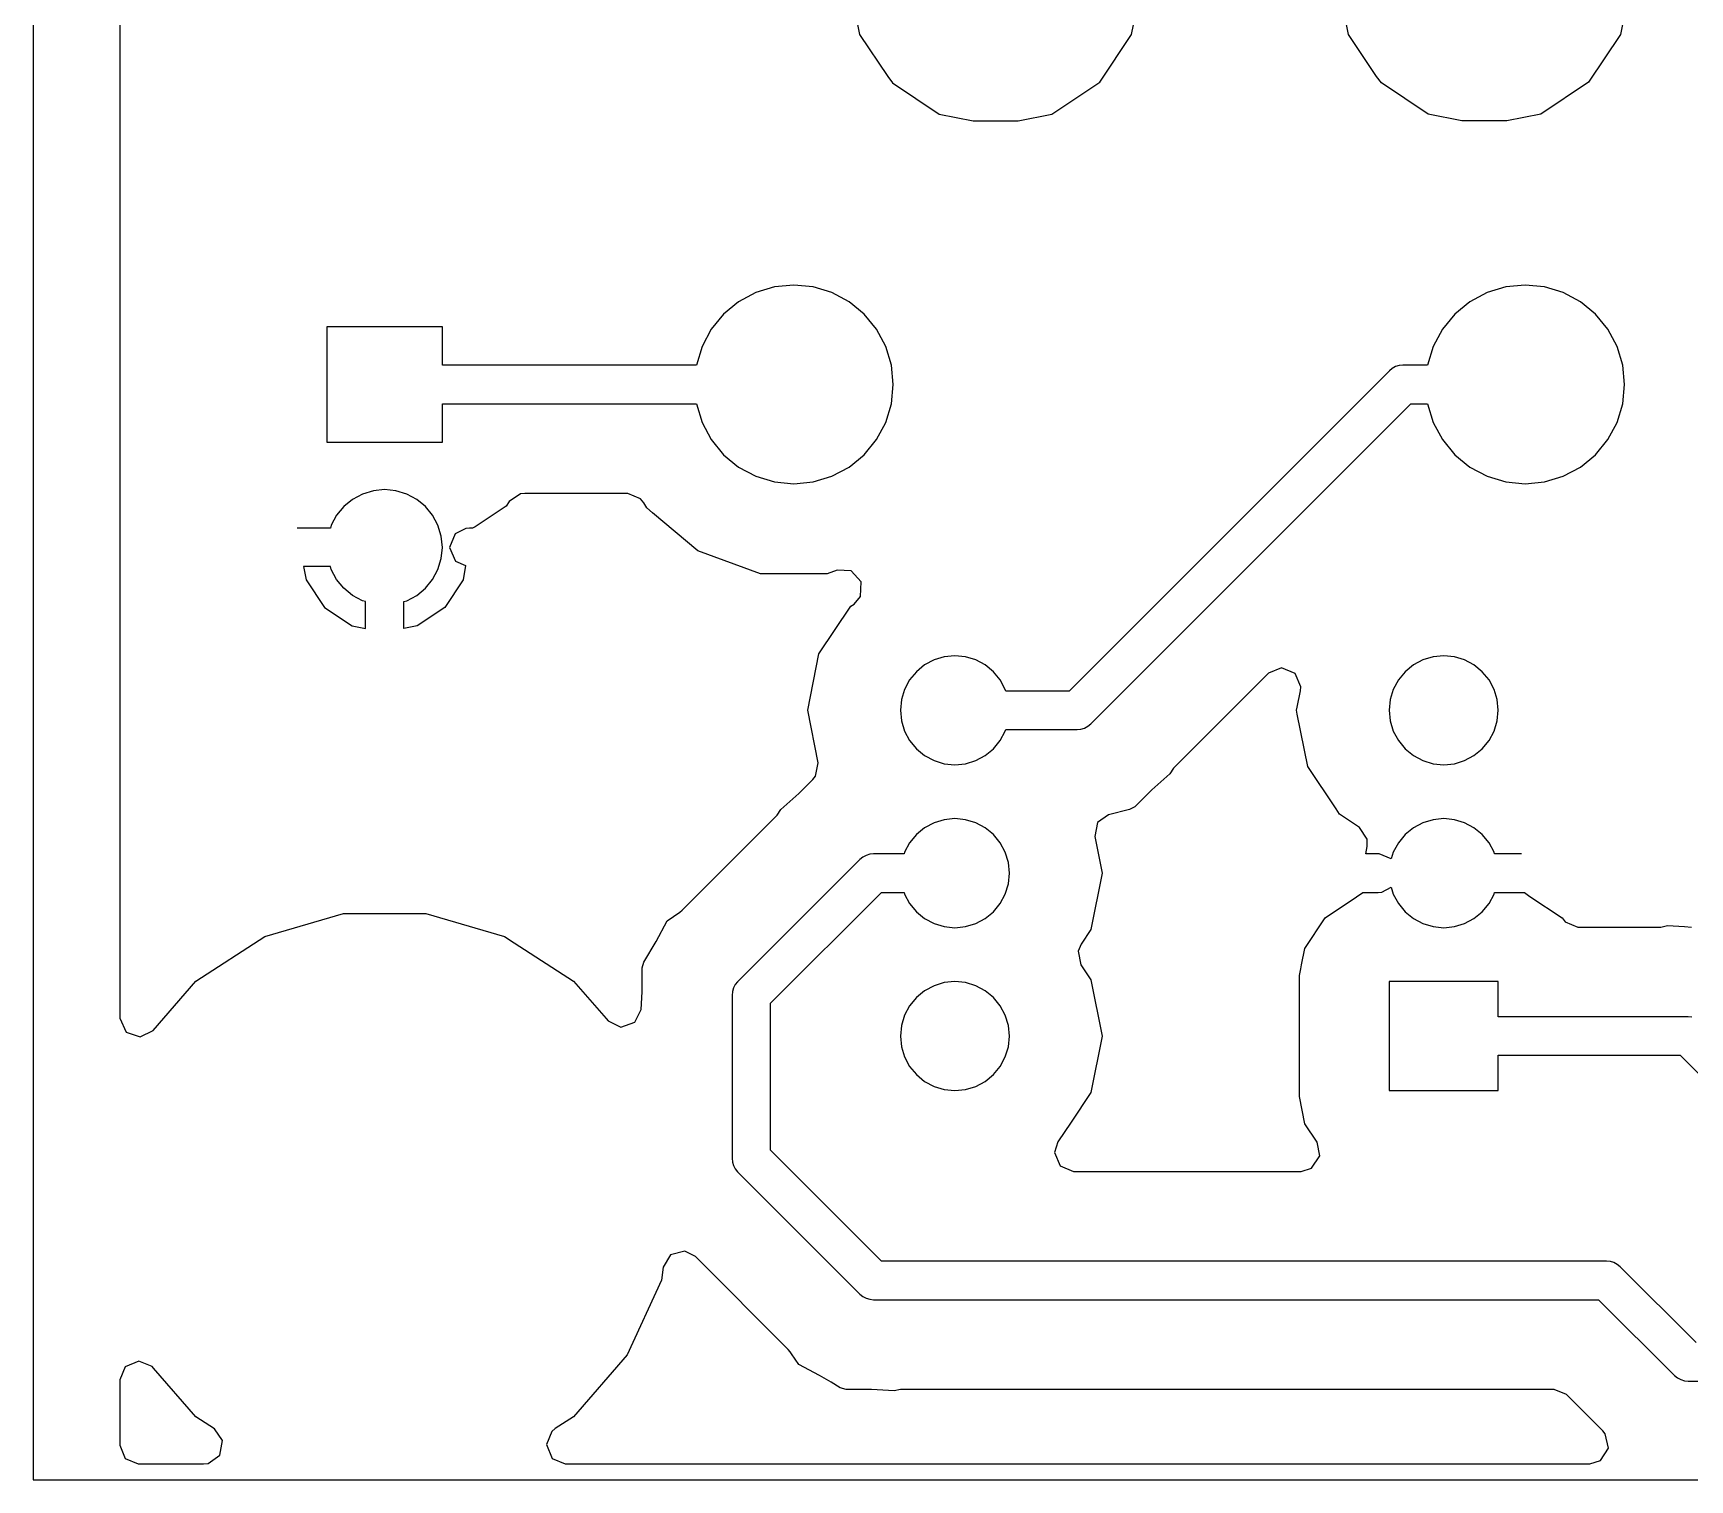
# Model space of a CAD drawing. Extents: x 48.5 to 131.2, y 2.2 to 58.3.
# Drawn here: x 48.49 to 74.32, y 2.24 to 24.8 of the extents above; entities that cross this region are included whole.
import ezdxf

# ---------------------------------------------------------------- set-up
doc = ezdxf.new("R2010")
doc.units = 0
doc.header["$LTSCALE"] = 0.000394
doc.layers.add('PLAN_1', color=7, linetype='CONTINUOUS')

msp = doc.modelspace()

# ---------------------------------------------------------------- linework, layer by layer
at = {"layer": 'PLAN_1', "color": 5}
for p, q in [((48.494991, 58.284996, 1.6), (48.494991, 2.24, 1.6)), ((48.494991, 2.24, 1.6), (131.209976, 2.24, 1.6))]:
    msp.add_line(p, q, dxfattribs=at)
at = {"layer": 'PLAN_1', "color": 1}
for p, q in [((49.845493, 29.066723, 0.06), (49.845493, 9.440681, 0.06)), ((65.619911, 24.7764, 0.06), (65.794579, 25.654503, 0.06)), ((61.235233, 25.504528, 0.06), (61.380066, 24.776407, 0.06)), ((69.000069, 24.7764, 0.06), (68.853355, 25.514002, 0.06)), ((73.370949, 25.435158, 0.06), (73.239914, 24.7764, 0.06)), ((61.380066, 24.776407, 0.06), (61.818733, 24.119894, 0.06)), ((65.122513, 24.031984, 0.06), (65.619911, 24.7764, 0.06)), ((69.438774, 24.119833, 0.06), (69.000069, 24.7764, 0.06)), ((73.239914, 24.7764, 0.06), (72.742508, 24.031981, 0.06)), ((61.818733, 24.119894, 0.06), (61.892956, 24.021639, 0.06)), ((61.892956, 24.021639, 0.06), (62.621883, 23.53458, 0.06)), ((64.37809, 23.53458, 0.06), (65.122513, 24.031984, 0.06)), ((69.512939, 24.021646, 0.06), (69.438774, 24.119833, 0.06)), ((70.241882, 23.534582, 0.06), (69.512939, 24.021646, 0.06)), ((72.742508, 24.031981, 0.06), (71.9981, 23.534582, 0.06)), ((62.621883, 23.53458, 0.06), (63.150166, 23.429501, 0.06)), ((63.849815, 23.429501, 0.06), (64.37809, 23.53458, 0.06)), ((70.770172, 23.429501, 0.06), (70.241882, 23.534582, 0.06)), ((71.9981, 23.534582, 0.06), (71.46981, 23.429501, 0.06)), ((63.150166, 23.429501, 0.06), (63.849815, 23.429501, 0.06)), ((71.46981, 23.429501, 0.06), (70.770172, 23.429501, 0.06)), ((59.761833, 20.751516, 0.06), (59.493858, 20.608282, 0.06)), ((60.052601, 20.839722, 0.06), (59.761833, 20.751516, 0.06)), ((60.354992, 20.869503, 0.06), (60.052601, 20.839722, 0.06)), ((60.657383, 20.839722, 0.06), (60.354992, 20.869503, 0.06)), ((60.948151, 20.751516, 0.06), (60.657383, 20.839722, 0.06)), ((61.216125, 20.608282, 0.06), (60.948151, 20.751516, 0.06)), ((71.161827, 20.751516, 0.06), (70.893852, 20.608282, 0.06)), ((71.452599, 20.839722, 0.06), (71.161827, 20.751516, 0.06)), ((71.75499, 20.869503, 0.06), (71.452599, 20.839722, 0.06)), ((72.057381, 20.839722, 0.06), (71.75499, 20.869503, 0.06)), ((72.348152, 20.751516, 0.06), (72.057381, 20.839722, 0.06)), ((72.616127, 20.608282, 0.06), (72.348152, 20.751516, 0.06)), ((59.258976, 20.41552, 0.06), (59.066216, 20.180637, 0.06)), ((59.493858, 20.608282, 0.06), (59.258976, 20.41552, 0.06)), ((61.451008, 20.41552, 0.06), (61.216125, 20.608282, 0.06)), ((61.643768, 20.180637, 0.06), (61.451008, 20.41552, 0.06)), ((70.658974, 20.41552, 0.06), (70.466209, 20.180637, 0.06)), ((70.893852, 20.608282, 0.06), (70.658974, 20.41552, 0.06)), ((72.851006, 20.41552, 0.06), (72.616127, 20.608282, 0.06)), ((73.04377, 20.180637, 0.06), (72.851006, 20.41552, 0.06)), ((54.874996, 20.219503, 0.06), (53.074993, 20.219503, 0.06)), ((53.074993, 20.219503, 0.06), (53.074993, 18.419504, 0.06)), ((54.874996, 19.619503, 0.06), (54.874996, 20.219503, 0.06)), ((59.066216, 20.180637, 0.06), (58.922977, 19.912663, 0.06)), ((61.787006, 19.912663, 0.06), (61.643768, 20.180637, 0.06)), ((70.466209, 20.180637, 0.06), (70.322975, 19.912663, 0.06)), ((73.187004, 19.912663, 0.06), (73.04377, 20.180637, 0.06)), ((58.922977, 19.912663, 0.06), (58.834774, 19.621893, 0.06)), ((61.87521, 19.621893, 0.06), (61.787006, 19.912663, 0.06)), ((70.322975, 19.912663, 0.06), (70.234772, 19.621893, 0.06)), ((73.275208, 19.621893, 0.06), (73.187004, 19.912663, 0.06)), ((58.834538, 19.619503, 0.06), (54.874996, 19.619503, 0.06)), ((58.834774, 19.621893, 0.06), (58.834538, 19.619503, 0.06)), ((61.904991, 19.319504, 0.06), (61.87521, 19.621893, 0.06)), ((69.637856, 19.531635, 0.06), (64.645721, 14.539503, 0.06)), ((69.683319, 19.568945, 0.06), (69.637856, 19.531635, 0.06)), ((69.735184, 19.596668, 0.06), (69.683319, 19.568945, 0.06)), ((69.791466, 19.613739, 0.06), (69.735184, 19.596668, 0.06)), ((69.849991, 19.619503, 0.06), (69.791466, 19.613739, 0.06)), ((70.234535, 19.619503, 0.06), (69.849991, 19.619503, 0.06)), ((70.234772, 19.621893, 0.06), (70.234535, 19.619503, 0.06)), ((73.304993, 19.319504, 0.06), (73.275208, 19.621893, 0.06)), ((61.87521, 19.017115, 0.06), (61.904991, 19.319504, 0.06)), ((73.275208, 19.017115, 0.06), (73.304993, 19.319504, 0.06)), ((54.874996, 18.419504, 0.06), (54.874996, 19.019505, 0.06)), ((54.874996, 19.019505, 0.06), (58.834538, 19.019505, 0.06)), ((58.834538, 19.019505, 0.06), (58.834774, 19.017115, 0.06)), ((58.834774, 19.017115, 0.06), (58.922977, 18.726345, 0.06)), ((61.787006, 18.726345, 0.06), (61.87521, 19.017115, 0.06)), ((64.982124, 14.02737, 0.06), (69.974258, 19.019505, 0.06)), ((69.974258, 19.019505, 0.06), (70.234535, 19.019505, 0.06)), ((70.234535, 19.019505, 0.06), (70.234772, 19.017115, 0.06)), ((70.234772, 19.017115, 0.06), (70.322975, 18.726345, 0.06)), ((73.187004, 18.726345, 0.06), (73.275208, 19.017115, 0.06)), ((58.922977, 18.726345, 0.06), (59.066216, 18.45837, 0.06)), ((61.643768, 18.45837, 0.06), (61.787006, 18.726345, 0.06)), ((70.322975, 18.726345, 0.06), (70.466209, 18.45837, 0.06)), ((73.04377, 18.45837, 0.06), (73.187004, 18.726345, 0.06)), ((53.074993, 18.419504, 0.06), (54.874996, 18.419504, 0.06)), ((59.066216, 18.45837, 0.06), (59.258976, 18.223488, 0.06)), ((61.451008, 18.223488, 0.06), (61.643768, 18.45837, 0.06)), ((70.466209, 18.45837, 0.06), (70.658974, 18.223488, 0.06)), ((72.851006, 18.223488, 0.06), (73.04377, 18.45837, 0.06)), ((59.258976, 18.223488, 0.06), (59.493858, 18.030725, 0.06)), ((61.216125, 18.030725, 0.06), (61.451008, 18.223488, 0.06)), ((70.658974, 18.223488, 0.06), (70.893852, 18.030725, 0.06)), ((72.616119, 18.030725, 0.06), (72.851006, 18.223488, 0.06)), ((59.493858, 18.030725, 0.06), (59.761833, 17.887491, 0.06)), ((59.761833, 17.887491, 0.06), (60.052601, 17.799286, 0.06)), ((60.657383, 17.799286, 0.06), (60.948151, 17.887491, 0.06)), ((60.948151, 17.887491, 0.06), (61.216125, 18.030725, 0.06)), ((70.893852, 18.030725, 0.06), (71.161827, 17.887491, 0.06)), ((71.161827, 17.887491, 0.06), (71.452599, 17.799286, 0.06)), ((72.057381, 17.799286, 0.06), (72.348152, 17.887491, 0.06)), ((72.348152, 17.887491, 0.06), (72.616119, 18.030725, 0.06)), ((53.630581, 17.610994, 0.06), (53.474983, 17.527826, 0.06)), ((53.799412, 17.66221, 0.06), (53.630581, 17.610994, 0.06)), ((53.974995, 17.679502, 0.06), (53.799412, 17.66221, 0.06)), ((54.150578, 17.66221, 0.06), (53.974995, 17.679502, 0.06)), ((54.319408, 17.610994, 0.06), (54.150578, 17.66221, 0.06)), ((54.475006, 17.527826, 0.06), (54.319408, 17.610994, 0.06)), ((56.095089, 17.612757, 0.06), (55.917946, 17.49439, 0.06)), ((56.158569, 17.619007, 0.06), (56.095089, 17.612757, 0.06)), ((57.767155, 17.619007, 0.06), (56.158569, 17.619007, 0.06)), ((57.964783, 17.537138, 0.06), (57.767155, 17.619007, 0.06)), ((60.052601, 17.799286, 0.06), (60.354992, 17.769505, 0.06)), ((60.354992, 17.769505, 0.06), (60.657383, 17.799286, 0.06)), ((71.452599, 17.799286, 0.06), (71.75499, 17.769505, 0.06)), ((71.75499, 17.769505, 0.06), (72.057381, 17.799286, 0.06)), ((53.3386, 17.415899, 0.06), (53.226673, 17.279516, 0.06)), ((53.474983, 17.527826, 0.06), (53.3386, 17.415899, 0.06)), ((54.611389, 17.415899, 0.06), (54.475006, 17.527826, 0.06)), ((54.723316, 17.279516, 0.06), (54.611389, 17.415899, 0.06)), ((55.870743, 17.42375, 0.06), (55.385635, 17.099607, 0.06)), ((55.917946, 17.49439, 0.06), (55.870743, 17.42375, 0.06)), ((58.014496, 17.472361, 0.06), (57.964783, 17.537138, 0.06)), ((58.05991, 17.393702, 0.06), (58.014496, 17.472361, 0.06)), ((58.149685, 17.318373, 0.06), (58.05991, 17.393702, 0.06)), ((58.856987, 16.724884, 0.06), (58.149685, 17.318373, 0.06)), ((52.651413, 17.079502, 0.06), (52.608719, 17.079502, 0.06)), ((53.130028, 17.079502, 0.06), (52.651413, 17.079502, 0.06)), ((53.143501, 17.123919, 0.06), (53.130028, 17.079502, 0.06)), ((53.226673, 17.279516, 0.06), (53.143501, 17.123919, 0.06)), ((54.806488, 17.123919, 0.06), (54.723316, 17.279516, 0.06)), ((54.8577, 16.955084, 0.06), (54.806488, 17.123919, 0.06)), ((55.238583, 17.073553, 0.06), (55.076202, 16.990744, 0.06)), ((55.299, 17.079502, 0.06), (55.238583, 17.073553, 0.06)), ((55.343739, 17.079502, 0.06), (55.299, 17.079502, 0.06)), ((55.385635, 17.099607, 0.06), (55.343739, 17.079502, 0.06)), ((54.874996, 16.779503, 0.06), (54.8577, 16.955084, 0.06)), ((55.076202, 16.990744, 0.06), (54.988285, 16.778503, 0.06)), ((54.806488, 16.435087, 0.06), (54.8577, 16.603922, 0.06)), ((54.8577, 16.603922, 0.06), (54.874996, 16.779503, 0.06)), ((54.988285, 16.778503, 0.06), (55.077072, 16.564163, 0.06)), ((55.077072, 16.564163, 0.06), (55.235733, 16.498442, 0.06)), ((59.83474, 16.369007, 0.06), (58.856987, 16.724884, 0.06)), ((52.709198, 16.479504, 0.06), (52.75042, 16.272272, 0.06)), ((53.130028, 16.479504, 0.06), (52.709198, 16.479504, 0.06)), ((52.75042, 16.272272, 0.06), (53.037743, 15.842256, 0.06)), ((53.143501, 16.435087, 0.06), (53.130028, 16.479504, 0.06)), ((53.226673, 16.27949, 0.06), (53.143501, 16.435087, 0.06)), ((53.3386, 16.143106, 0.06), (53.226673, 16.27949, 0.06)), ((54.611389, 16.143106, 0.06), (54.723316, 16.27949, 0.06)), ((54.723316, 16.27949, 0.06), (54.806488, 16.435087, 0.06)), ((55.199043, 16.271488, 0.06), (54.912239, 15.842256, 0.06)), ((55.235733, 16.498442, 0.06), (55.199043, 16.271488, 0.06)), ((60.87524, 16.369007, 0.06), (59.83474, 16.369007, 0.06)), ((61.027416, 16.424393, 0.06), (60.87524, 16.369007, 0.06)), ((61.248447, 16.414749, 0.06), (61.027416, 16.424393, 0.06)), ((61.405182, 16.243689, 0.06), (61.248447, 16.414749, 0.06)), ((53.474979, 16.031179, 0.06), (53.3386, 16.143106, 0.06)), ((53.630581, 15.948011, 0.06), (53.474979, 16.031179, 0.06)), ((54.319408, 15.948011, 0.06), (54.475006, 16.031179, 0.06)), ((54.475006, 16.031179, 0.06), (54.611389, 16.143106, 0.06)), ((61.292168, 15.895231, 0.06), (61.39521, 16.01535, 0.06)), ((61.39521, 16.01535, 0.06), (61.405182, 16.243689, 0.06)), ((53.037743, 15.842256, 0.06), (53.467762, 15.554935, 0.06)), ((53.674995, 15.934538, 0.06), (53.630581, 15.948011, 0.06)), ((53.674995, 15.513708, 0.06), (53.674995, 15.934538, 0.06)), ((54.274994, 15.934538, 0.06), (54.319408, 15.948011, 0.06)), ((54.274994, 15.513708, 0.06), (54.274994, 15.934538, 0.06)), ((54.912239, 15.842256, 0.06), (54.482227, 15.554935, 0.06)), ((60.745064, 15.117614, 0.06), (61.242474, 15.862025, 0.06)), ((61.242474, 15.862025, 0.06), (61.292168, 15.895231, 0.06)), ((53.467762, 15.554935, 0.06), (53.674995, 15.513708, 0.06)), ((54.482227, 15.554935, 0.06), (54.274994, 15.513708, 0.06)), ((60.570404, 14.239503, 0.06), (60.745064, 15.117614, 0.06)), ((62.539715, 15.0248, 0.06), (62.392761, 14.946252, 0.06)), ((62.699169, 15.073171, 0.06), (62.539715, 15.0248, 0.06)), ((62.864994, 15.089503, 0.06), (62.699169, 15.073171, 0.06)), ((63.030823, 15.073171, 0.06), (62.864994, 15.089503, 0.06)), ((63.190273, 15.0248, 0.06), (63.030823, 15.073171, 0.06)), ((63.337227, 14.946252, 0.06), (63.190273, 15.0248, 0.06)), ((70.159714, 15.0248, 0.06), (70.012756, 14.946252, 0.06)), ((70.319168, 15.073171, 0.06), (70.159714, 15.0248, 0.06)), ((70.484993, 15.089503, 0.06), (70.319168, 15.073171, 0.06)), ((70.650818, 15.073171, 0.06), (70.484993, 15.089503, 0.06)), ((70.810272, 15.0248, 0.06), (70.650818, 15.073171, 0.06)), ((70.95723, 14.946252, 0.06), (70.810272, 15.0248, 0.06)), ((62.263954, 14.840544, 0.06), (62.158245, 14.711738, 0.06)), ((62.392761, 14.946252, 0.06), (62.263954, 14.840544, 0.06)), ((63.466034, 14.840544, 0.06), (63.337227, 14.946252, 0.06)), ((63.571743, 14.711738, 0.06), (63.466034, 14.840544, 0.06)), ((67.752625, 14.817269, 0.06), (66.272102, 13.336738, 0.06)), ((67.957016, 14.90193, 0.06), (67.752625, 14.817269, 0.06)), ((68.171349, 14.813148, 0.06), (67.957016, 14.90193, 0.06)), ((68.257004, 14.60638, 0.06), (68.171349, 14.813148, 0.06)), ((69.883949, 14.840544, 0.06), (69.778244, 14.711738, 0.06)), ((70.012756, 14.946252, 0.06), (69.883949, 14.840544, 0.06)), ((71.086037, 14.840544, 0.06), (70.95723, 14.946252, 0.06)), ((71.191742, 14.711738, 0.06), (71.086037, 14.840544, 0.06)), ((62.079697, 14.564784, 0.06), (62.031326, 14.40533, 0.06)), ((62.158245, 14.711738, 0.06), (62.079697, 14.564784, 0.06)), ((63.650291, 14.564784, 0.06), (63.571743, 14.711738, 0.06)), ((63.657959, 14.539503, 0.06), (63.650291, 14.564784, 0.06)), ((64.645721, 14.539503, 0.06), (63.657959, 14.539503, 0.06)), ((68.199898, 14.28719, 0.06), (68.250748, 14.54286, 0.06)), ((68.250748, 14.54286, 0.06), (68.257004, 14.60638, 0.06)), ((69.699692, 14.564784, 0.06), (69.651329, 14.40533, 0.06)), ((69.778244, 14.711738, 0.06), (69.699692, 14.564784, 0.06)), ((71.270294, 14.564784, 0.06), (71.191742, 14.711738, 0.06)), ((71.318657, 14.40533, 0.06), (71.270294, 14.564784, 0.06)), ((60.733574, 13.41919, 0.06), (60.570404, 14.239503, 0.06)), ((62.031326, 14.40533, 0.06), (62.014996, 14.239503, 0.06)), ((62.014996, 14.239503, 0.06), (62.031326, 14.073676, 0.06)), ((68.190407, 14.239498, 0.06), (68.199898, 14.28719, 0.06)), ((68.202232, 14.180014, 0.06), (68.190407, 14.239498, 0.06)), ((69.651329, 14.40533, 0.06), (69.634995, 14.239503, 0.06)), ((69.634995, 14.239503, 0.06), (69.651329, 14.073676, 0.06)), ((71.334991, 14.239503, 0.06), (71.318657, 14.40533, 0.06)), ((71.318657, 14.073676, 0.06), (71.334991, 14.239503, 0.06)), ((62.031326, 14.073676, 0.06), (62.079697, 13.914222, 0.06)), ((64.828514, 13.945268, 0.06), (64.884796, 13.962339, 0.06)), ((64.884796, 13.962339, 0.06), (64.936661, 13.990062, 0.06)), ((64.936661, 13.990062, 0.06), (64.982124, 14.02737, 0.06)), ((68.365074, 13.361399, 0.06), (68.202232, 14.180014, 0.06)), ((69.651329, 14.073676, 0.06), (69.699692, 13.914222, 0.06)), ((71.270294, 13.914222, 0.06), (71.318657, 14.073676, 0.06)), ((62.079697, 13.914222, 0.06), (62.158245, 13.767268, 0.06)), ((62.158245, 13.767268, 0.06), (62.263954, 13.638462, 0.06)), ((63.466034, 13.638462, 0.06), (63.571743, 13.767268, 0.06)), ((63.571743, 13.767268, 0.06), (63.650291, 13.914222, 0.06)), ((63.650291, 13.914222, 0.06), (63.657959, 13.939503, 0.06)), ((63.657959, 13.939503, 0.06), (64.769989, 13.939503, 0.06)), ((64.769989, 13.939503, 0.06), (64.828514, 13.945268, 0.06)), ((69.699692, 13.914222, 0.06), (69.778244, 13.767268, 0.06)), ((69.778244, 13.767268, 0.06), (69.883949, 13.638462, 0.06)), ((71.086037, 13.638462, 0.06), (71.191742, 13.767268, 0.06)), ((71.191742, 13.767268, 0.06), (71.270294, 13.914222, 0.06)), ((62.263954, 13.638462, 0.06), (62.392757, 13.532754, 0.06)), ((62.392757, 13.532754, 0.06), (62.539715, 13.454206, 0.06)), ((62.539715, 13.454206, 0.06), (62.699165, 13.405835, 0.06)), ((63.030823, 13.405835, 0.06), (63.190273, 13.454206, 0.06)), ((63.190273, 13.454206, 0.06), (63.337227, 13.532754, 0.06)), ((63.337227, 13.532754, 0.06), (63.466034, 13.638462, 0.06)), ((69.883949, 13.638462, 0.06), (70.012756, 13.532754, 0.06)), ((70.012756, 13.532754, 0.06), (70.159714, 13.454206, 0.06)), ((70.159714, 13.454206, 0.06), (70.319168, 13.405835, 0.06)), ((70.650818, 13.405835, 0.06), (70.810272, 13.454206, 0.06)), ((70.810272, 13.454206, 0.06), (70.95723, 13.532754, 0.06)), ((70.95723, 13.532754, 0.06), (71.086037, 13.638462, 0.06)), ((60.651535, 13.160919, 0.06), (60.692009, 13.21023, 0.06)), ((60.692009, 13.21023, 0.06), (60.733574, 13.41919, 0.06)), ((62.699165, 13.405835, 0.06), (62.864994, 13.389503, 0.06)), ((62.864994, 13.389503, 0.06), (63.030823, 13.405835, 0.06)), ((66.21537, 13.248153, 0.06), (65.933502, 12.998132, 0.06)), ((66.272102, 13.336738, 0.06), (66.21537, 13.248153, 0.06)), ((68.80674, 12.700394, 0.06), (68.365074, 13.361399, 0.06)), ((70.319168, 13.405835, 0.06), (70.484993, 13.389503, 0.06)), ((70.484993, 13.389503, 0.06), (70.650818, 13.405835, 0.06)), ((60.149609, 12.69086, 0.06), (60.431553, 12.940939, 0.06)), ((60.431553, 12.940939, 0.06), (60.651535, 13.160919, 0.06)), ((65.933502, 12.998132, 0.06), (65.670021, 12.736115, 0.06)), ((60.092892, 12.602271, 0.06), (60.149609, 12.69086, 0.06)), ((65.589111, 12.690008, 0.06), (65.260193, 12.608935, 0.06)), ((65.670021, 12.736115, 0.06), (65.589111, 12.690008, 0.06)), ((68.862473, 12.61699, 0.06), (68.80674, 12.700394, 0.06)), ((58.614429, 11.123814, 0.06), (60.092892, 12.602271, 0.06)), ((62.392761, 12.406259, 0.06), (62.263954, 12.30055, 0.06)), ((62.539715, 12.484807, 0.06), (62.392761, 12.406259, 0.06)), ((62.699169, 12.533177, 0.06), (62.539715, 12.484807, 0.06)), ((62.864994, 12.54951, 0.06), (62.699169, 12.533177, 0.06)), ((63.030823, 12.533177, 0.06), (62.864994, 12.54951, 0.06)), ((63.190273, 12.484807, 0.06), (63.030823, 12.533177, 0.06)), ((63.337227, 12.406259, 0.06), (63.190273, 12.484807, 0.06)), ((63.466034, 12.30055, 0.06), (63.337227, 12.406259, 0.06)), ((65.088684, 12.488618, 0.06), (65.045647, 12.272287, 0.06)), ((65.260193, 12.608935, 0.06), (65.088684, 12.488618, 0.06)), ((69.172913, 12.409554, 0.06), (68.862473, 12.61699, 0.06)), ((69.292747, 12.230214, 0.06), (69.172913, 12.409554, 0.06)), ((70.012756, 12.406259, 0.06), (69.883949, 12.30055, 0.06)), ((70.159714, 12.484807, 0.06), (70.012756, 12.406259, 0.06)), ((70.319168, 12.533177, 0.06), (70.159714, 12.484807, 0.06)), ((70.484993, 12.54951, 0.06), (70.319168, 12.533177, 0.06)), ((70.650818, 12.533177, 0.06), (70.484993, 12.54951, 0.06)), ((70.810272, 12.484807, 0.06), (70.650818, 12.533177, 0.06)), ((70.95723, 12.406259, 0.06), (70.810272, 12.484807, 0.06)), ((71.086037, 12.30055, 0.06), (70.95723, 12.406259, 0.06)), ((62.158245, 12.171744, 0.06), (62.079697, 12.024791, 0.06)), ((62.263954, 12.30055, 0.06), (62.158245, 12.171744, 0.06)), ((63.571743, 12.171744, 0.06), (63.466034, 12.30055, 0.06)), ((63.650291, 12.024791, 0.06), (63.571743, 12.171744, 0.06)), ((65.045647, 12.272287, 0.06), (65.159584, 11.69951, 0.06)), ((69.292747, 12.112977, 0.06), (69.292747, 12.230214, 0.06)), ((69.778244, 12.171744, 0.06), (69.699692, 12.024791, 0.06)), ((69.883949, 12.30055, 0.06), (69.778244, 12.171744, 0.06)), ((71.191742, 12.171744, 0.06), (71.086037, 12.30055, 0.06)), ((71.270294, 12.024791, 0.06), (71.191742, 12.171744, 0.06)), ((61.382862, 11.911642, 0.06), (59.477863, 10.006635, 0.06)), ((61.428322, 11.948951, 0.06), (61.382862, 11.911642, 0.06)), ((61.48019, 11.976673, 0.06), (61.428322, 11.948951, 0.06)), ((61.536465, 11.993745, 0.06), (61.48019, 11.976673, 0.06)), ((61.594994, 11.99951, 0.06), (61.536465, 11.993745, 0.06)), ((62.072029, 11.99951, 0.06), (61.594994, 11.99951, 0.06)), ((62.079697, 12.024791, 0.06), (62.072029, 11.99951, 0.06)), ((63.698662, 11.865336, 0.06), (63.650291, 12.024791, 0.06)), ((69.27018, 11.99951, 0.06), (69.292747, 12.112977, 0.06)), ((69.479904, 11.99951, 0.06), (69.27018, 11.99951, 0.06)), ((69.66835, 11.921453, 0.06), (69.479904, 11.99951, 0.06)), ((69.699692, 12.024791, 0.06), (69.66835, 11.921453, 0.06)), ((71.277962, 11.99951, 0.06), (71.270294, 12.024791, 0.06)), ((71.492615, 11.99951, 0.06), (71.277962, 11.99951, 0.06)), ((71.699806, 11.99951, 0.06), (71.492615, 11.99951, 0.06)), ((63.714993, 11.69951, 0.06), (63.698662, 11.865336, 0.06)), ((63.698662, 11.533683, 0.06), (63.714993, 11.69951, 0.06)), ((65.159584, 11.69951, 0.06), (64.984909, 10.821398, 0.06)), ((59.989994, 9.670239, 0.06), (61.719257, 11.399509, 0.06)), ((61.719257, 11.399509, 0.06), (62.072029, 11.399509, 0.06)), ((62.072029, 11.399509, 0.06), (62.079697, 11.374228, 0.06)), ((62.079697, 11.374228, 0.06), (62.158245, 11.227275, 0.06)), ((63.571743, 11.227275, 0.06), (63.650291, 11.374228, 0.06)), ((63.650291, 11.374228, 0.06), (63.698662, 11.533683, 0.06)), ((69.127724, 11.331655, 0.06), (69.224464, 11.399509, 0.06)), ((69.224464, 11.399509, 0.06), (69.462341, 11.399509, 0.06)), ((69.462341, 11.399509, 0.06), (69.522774, 11.40546, 0.06)), ((69.522774, 11.40546, 0.06), (69.667793, 11.479403, 0.06)), ((69.667793, 11.479403, 0.06), (69.699692, 11.374228, 0.06)), ((69.699692, 11.374228, 0.06), (69.778244, 11.227275, 0.06)), ((71.191742, 11.227275, 0.06), (71.270294, 11.374228, 0.06)), ((71.270294, 11.374228, 0.06), (71.277962, 11.399509, 0.06)), ((71.277962, 11.399509, 0.06), (71.507217, 11.399509, 0.06)), ((71.507217, 11.399509, 0.06), (71.744789, 11.399509, 0.06)), ((71.744789, 11.399509, 0.06), (71.828377, 11.337508, 0.06)), ((58.576324, 11.092052, 0.06), (58.614429, 11.123814, 0.06)), ((62.158245, 11.227275, 0.06), (62.263954, 11.098469, 0.06)), ((63.466034, 11.098469, 0.06), (63.571743, 11.227275, 0.06)), ((68.639244, 11.005258, 0.06), (69.127724, 11.331655, 0.06)), ((69.778244, 11.227275, 0.06), (69.883949, 11.098469, 0.06)), ((71.086037, 11.098469, 0.06), (71.191742, 11.227275, 0.06)), ((71.828377, 11.337508, 0.06), (72.332214, 11.004229, 0.06)), ((52.107174, 10.709453, 0.06), (53.335114, 11.070004, 0.06)), ((53.335114, 11.070004, 0.06), (54.614876, 11.070004, 0.06)), ((54.614876, 11.070004, 0.06), (55.842815, 10.709453, 0.06)), ((58.209911, 10.633622, 0.06), (58.379055, 10.955894, 0.06)), ((58.379055, 10.955894, 0.06), (58.576324, 11.092052, 0.06)), ((62.263954, 11.098469, 0.06), (62.392757, 10.992761, 0.06)), ((62.392757, 10.992761, 0.06), (62.539715, 10.914212, 0.06)), ((62.539715, 10.914212, 0.06), (62.699165, 10.865842, 0.06)), ((62.699165, 10.865842, 0.06), (62.864994, 10.849509, 0.06)), ((62.864994, 10.849509, 0.06), (63.030823, 10.865842, 0.06)), ((63.030823, 10.865842, 0.06), (63.190273, 10.914212, 0.06)), ((63.190273, 10.914212, 0.06), (63.337227, 10.992761, 0.06)), ((63.337227, 10.992761, 0.06), (63.466034, 11.098469, 0.06)), ((68.318657, 10.525475, 0.06), (68.639244, 11.005258, 0.06)), ((69.883949, 11.098469, 0.06), (70.012756, 10.992761, 0.06)), ((70.012756, 10.992761, 0.06), (70.159714, 10.914212, 0.06)), ((70.159714, 10.914212, 0.06), (70.319168, 10.865842, 0.06)), ((70.319168, 10.865842, 0.06), (70.484993, 10.849509, 0.06)), ((70.484993, 10.849509, 0.06), (70.650818, 10.865842, 0.06)), ((70.650818, 10.865842, 0.06), (70.810272, 10.914212, 0.06)), ((70.810272, 10.914212, 0.06), (70.95723, 10.992761, 0.06)), ((70.95723, 10.992761, 0.06), (71.086037, 11.098469, 0.06)), ((72.332214, 11.004229, 0.06), (72.38002, 10.941881, 0.06)), ((72.38002, 10.941881, 0.06), (72.577675, 10.860004, 0.06)), ((72.577675, 10.860004, 0.06), (73.871193, 10.860004, 0.06)), ((73.871193, 10.860004, 0.06), (73.97393, 10.882534, 0.06)), ((73.97393, 10.882534, 0.06), (74.240334, 10.866424, 0.06)), ((74.240334, 10.866424, 0.06), (74.350136, 10.860008, 0.06)), ((51.030567, 10.01756, 0.06), (52.107174, 10.709453, 0.06)), ((55.842815, 10.709453, 0.06), (55.993237, 10.61278, 0.06)), ((55.993237, 10.61278, 0.06), (56.919422, 10.01756, 0.06)), ((58.015125, 10.310967, 0.06), (58.209911, 10.633622, 0.06)), ((64.831306, 10.591515, 0.06), (64.786446, 10.483202, 0.06)), ((64.984909, 10.821398, 0.06), (64.831306, 10.591515, 0.06)), ((64.786446, 10.483202, 0.06), (64.828522, 10.271667, 0.06)), ((68.268066, 10.27119, 0.06), (68.318657, 10.525475, 0.06)), ((57.989491, 9.849603, 0.06), (57.990517, 10.221158, 0.06)), ((57.990517, 10.221158, 0.06), (58.015125, 10.310967, 0.06)), ((64.828522, 10.271667, 0.06), (64.984909, 10.037613, 0.06)), ((68.234489, 10.102372, 0.06), (68.255585, 10.20838, 0.06)), ((68.234489, 8.216647, 0.06), (68.234489, 10.102372, 0.06)), ((68.255585, 10.20838, 0.06), (68.268066, 10.27119, 0.06)), ((50.363953, 9.24824, 0.06), (51.030567, 10.01756, 0.06)), ((56.919422, 10.01756, 0.06), (57.425743, 9.433228, 0.06)), ((57.973057, 9.573985, 0.06), (57.989491, 9.849603, 0.06)), ((59.39576, 9.85303, 0.06), (59.389996, 9.794502, 0.06)), ((59.41283, 9.909307, 0.06), (59.39576, 9.85303, 0.06)), ((59.440552, 9.961174, 0.06), (59.41283, 9.909307, 0.06)), ((59.477863, 10.006635, 0.06), (59.440552, 9.961174, 0.06)), ((62.392761, 9.866258, 0.06), (62.263954, 9.76055, 0.06)), ((62.539715, 9.944806, 0.06), (62.392761, 9.866258, 0.06)), ((62.699169, 9.993176, 0.06), (62.539715, 9.944806, 0.06)), ((62.864994, 10.009509, 0.06), (62.699169, 9.993176, 0.06)), ((63.030823, 9.993176, 0.06), (62.864994, 10.009509, 0.06)), ((63.190273, 9.944806, 0.06), (63.030823, 9.993176, 0.06)), ((63.337227, 9.866258, 0.06), (63.190273, 9.944806, 0.06)), ((63.466034, 9.76055, 0.06), (63.337227, 9.866258, 0.06)), ((64.984909, 10.037613, 0.06), (65.159584, 9.159509, 0.06)), ((71.334991, 10.009509, 0.06), (69.634995, 10.009509, 0.06)), ((69.634995, 10.009509, 0.06), (69.634995, 8.309508, 0.06)), ((71.334991, 9.459509, 0.06), (71.334991, 10.009509, 0.06)), ((57.87619, 9.37505, 0.06), (57.973057, 9.573985, 0.06)), ((59.389996, 9.794502, 0.06), (59.389996, 7.254509, 0.06)), ((59.989994, 7.378773, 0.06), (59.989994, 9.670239, 0.06)), ((62.158245, 9.631743, 0.06), (62.079697, 9.48479, 0.06)), ((62.263954, 9.76055, 0.06), (62.158245, 9.631743, 0.06)), ((63.571743, 9.631743, 0.06), (63.466034, 9.76055, 0.06)), ((63.650291, 9.48479, 0.06), (63.571743, 9.631743, 0.06)), ((49.845493, 9.440681, 0.06), (49.944992, 9.222807, 0.06)), ((57.425743, 9.433228, 0.06), (57.457733, 9.39635, 0.06)), ((57.457733, 9.39635, 0.06), (57.656883, 9.299375, 0.06)), ((57.656883, 9.299375, 0.06), (57.87619, 9.37505, 0.06)), ((62.031326, 9.325336, 0.06), (62.014996, 9.159509, 0.06)), ((62.079697, 9.48479, 0.06), (62.031326, 9.325336, 0.06)), ((63.698662, 9.325336, 0.06), (63.650291, 9.48479, 0.06)), ((63.714993, 9.159509, 0.06), (63.698662, 9.325336, 0.06)), ((74.294991, 9.459509, 0.06), (71.334991, 9.459509, 0.06)), ((74.353516, 9.453744, 0.06), (74.294991, 9.459509, 0.06)), ((49.944992, 9.222807, 0.06), (50.166119, 9.149213, 0.06)), ((50.166119, 9.149213, 0.06), (50.363953, 9.24824, 0.06)), ((62.014996, 9.159509, 0.06), (62.031326, 8.993682, 0.06)), ((63.698662, 8.993682, 0.06), (63.714993, 9.159509, 0.06)), ((65.159584, 9.159509, 0.06), (64.984909, 8.281395, 0.06)), ((62.031326, 8.993682, 0.06), (62.079697, 8.834228, 0.06)), ((62.079697, 8.834228, 0.06), (62.158245, 8.687274, 0.06)), ((63.571743, 8.687274, 0.06), (63.650291, 8.834228, 0.06)), ((63.650291, 8.834228, 0.06), (63.698662, 8.993682, 0.06)), ((71.334991, 8.309508, 0.06), (71.334991, 8.859509, 0.06)), ((71.334991, 8.859509, 0.06), (74.170723, 8.859509, 0.06)), ((74.170723, 8.859509, 0.06), (75.349991, 7.680241, 0.06)), ((62.158245, 8.687274, 0.06), (62.263954, 8.558468, 0.06)), ((62.263954, 8.558468, 0.06), (62.392757, 8.45276, 0.06)), ((63.337227, 8.45276, 0.06), (63.466034, 8.558468, 0.06)), ((63.466034, 8.558468, 0.06), (63.571743, 8.687274, 0.06)), ((62.392757, 8.45276, 0.06), (62.539715, 8.374211, 0.06)), ((62.539715, 8.374211, 0.06), (62.699165, 8.325841, 0.06)), ((62.699165, 8.325841, 0.06), (62.864994, 8.309508, 0.06)), ((62.864994, 8.309508, 0.06), (63.030823, 8.325841, 0.06)), ((63.030823, 8.325841, 0.06), (63.190273, 8.374211, 0.06)), ((63.190273, 8.374211, 0.06), (63.337227, 8.45276, 0.06)), ((64.984909, 8.281395, 0.06), (64.675964, 7.819012, 0.06)), ((69.634995, 8.309508, 0.06), (71.334991, 8.309508, 0.06)), ((68.318657, 7.793541, 0.06), (68.234489, 8.216647, 0.06)), ((64.675964, 7.819012, 0.06), (64.468788, 7.508963, 0.06)), ((68.510216, 7.506844, 0.06), (68.318657, 7.793541, 0.06)), ((64.468788, 7.508963, 0.06), (64.419472, 7.346394, 0.06)), ((68.553383, 7.289868, 0.06), (68.510216, 7.506844, 0.06)), ((59.389996, 7.254509, 0.06), (59.39576, 7.195982, 0.06)), ((61.719257, 5.649503, 0.06), (59.989994, 7.378773, 0.06)), ((64.419472, 7.346394, 0.06), (64.507172, 7.13467, 0.06)), ((68.426048, 7.099314, 0.06), (68.553383, 7.289868, 0.06)), ((59.39576, 7.195982, 0.06), (59.41283, 7.139704, 0.06)), ((59.41283, 7.139704, 0.06), (59.440556, 7.087838, 0.06)), ((59.440556, 7.087838, 0.06), (59.477863, 7.042377, 0.06)), ((59.477863, 7.042377, 0.06), (61.382862, 5.137372, 0.06)), ((64.507172, 7.13467, 0.06), (64.711563, 7.049999, 0.06)), ((64.711563, 7.049999, 0.06), (68.263496, 7.049999, 0.06)), ((68.263496, 7.049999, 0.06), (68.426048, 7.099314, 0.06)), ((58.431274, 5.746512, 0.06), (58.318386, 5.556247, 0.06)), ((58.654064, 5.80338, 0.06), (58.431274, 5.746512, 0.06)), ((58.818623, 5.721011, 0.06), (58.654064, 5.80338, 0.06)), ((60.265694, 4.273936, 0.06), (58.818623, 5.721011, 0.06)), ((58.318386, 5.556247, 0.06), (58.289127, 5.352764, 0.06)), ((73.024994, 5.649503, 0.06), (61.719257, 5.649503, 0.06)), ((73.083519, 5.643739, 0.06), (73.024994, 5.649503, 0.06)), ((73.139801, 5.626667, 0.06), (73.083519, 5.643739, 0.06)), ((73.191666, 5.598944, 0.06), (73.139801, 5.626667, 0.06)), ((73.237129, 5.561635, 0.06), (73.191666, 5.598944, 0.06)), ((74.419258, 4.379507, 0.06), (73.237129, 5.561635, 0.06)), ((58.289127, 5.352764, 0.06), (57.757492, 4.188642, 0.06)), ((61.382862, 5.137372, 0.06), (61.428322, 5.100062, 0.06)), ((61.428322, 5.100062, 0.06), (61.480186, 5.07234, 0.06)), ((61.480186, 5.07234, 0.06), (61.536465, 5.055267, 0.06)), ((61.536465, 5.055267, 0.06), (61.594994, 5.049503, 0.06)), ((61.594994, 5.049503, 0.06), (72.900726, 5.049503, 0.06)), ((72.900726, 5.049503, 0.06), (74.082855, 3.867374, 0.06)), ((57.757492, 4.188642, 0.06), (56.919422, 3.221456, 0.06)), ((60.29744, 4.235834, 0.06), (60.265694, 4.273936, 0.06)), ((60.318581, 4.205209, 0.06), (60.29744, 4.235834, 0.06)), ((60.433605, 4.038568, 0.06), (60.318581, 4.205209, 0.06)), ((49.930161, 4.001794, 0.06), (49.845493, 3.797397, 0.06)), ((50.144493, 4.090574, 0.06), (49.930161, 4.001794, 0.06)), ((50.349747, 4.005556, 0.06), (50.144493, 4.090574, 0.06)), ((50.3699, 3.983901, 0.06), (50.349747, 4.005556, 0.06)), ((51.030571, 3.221455, 0.06), (50.3699, 3.983901, 0.06)), ((60.755875, 3.869426, 0.06), (60.433605, 4.038568, 0.06)), ((49.845493, 3.797397, 0.06), (49.845493, 2.779066, 0.06)), ((60.933651, 3.762233, 0.06), (60.755875, 3.869426, 0.06)), ((61.078548, 3.674635, 0.06), (60.933651, 3.762233, 0.06)), ((61.168407, 3.650016, 0.06), (61.078548, 3.674635, 0.06)), ((61.562634, 3.647854, 0.06), (61.168407, 3.650016, 0.06)), ((61.916054, 3.626478, 0.06), (61.562634, 3.647854, 0.06)), ((62.018795, 3.649007, 0.06), (61.916054, 3.626478, 0.06)), ((72.206718, 3.649007, 0.06), (62.018795, 3.649007, 0.06)), ((72.401161, 3.568467, 0.06), (72.206718, 3.649007, 0.06)), ((74.082855, 3.867374, 0.06), (74.128319, 3.830065, 0.06)), ((74.128319, 3.830065, 0.06), (74.180183, 3.802342, 0.06)), ((74.180183, 3.802342, 0.06), (74.236465, 3.785271, 0.06)), ((74.236465, 3.785271, 0.06), (74.294991, 3.779506, 0.06)), ((74.294991, 3.779506, 0.06), (84.454987, 3.779506, 0.06)), ((72.96566, 3.003959, 0.06), (72.401161, 3.568467, 0.06)), ((51.320442, 3.035165, 0.06), (51.030571, 3.221455, 0.06)), ((56.919422, 3.221456, 0.06), (56.635647, 3.039089, 0.06)), ((51.446613, 2.853439, 0.06), (51.320442, 3.035165, 0.06)), ((51.405422, 2.62513, 0.06), (51.446613, 2.853439, 0.06)), ((56.582188, 2.995997, 0.06), (56.496445, 2.78901, 0.06)), ((56.635647, 3.039089, 0.06), (56.582188, 2.995997, 0.06)), ((73.003662, 2.958361, 0.06), (72.96566, 3.003959, 0.06)), ((73.054527, 2.734669, 0.06), (73.003662, 2.958361, 0.06)), ((49.845493, 2.779066, 0.06), (49.930161, 2.574671, 0.06)), ((51.221386, 2.497354, 0.06), (51.405422, 2.62513, 0.06)), ((56.496445, 2.78901, 0.06), (56.585232, 2.574671, 0.06)), ((72.929787, 2.541733, 0.06), (73.054527, 2.734669, 0.06)), ((49.930161, 2.574671, 0.06), (50.134548, 2.490001, 0.06)), ((50.134548, 2.490001, 0.06), (51.153107, 2.490001, 0.06)), ((51.153107, 2.490001, 0.06), (51.221386, 2.497354, 0.06)), ((56.585232, 2.574671, 0.06), (56.789619, 2.490001, 0.06)), ((56.789619, 2.490001, 0.06), (72.763794, 2.490001, 0.06)), ((72.763794, 2.490001, 0.06), (72.929787, 2.541733, 0.06))]:
    msp.add_line(p, q, dxfattribs=at)

doc.saveas('drawing.dxf')
